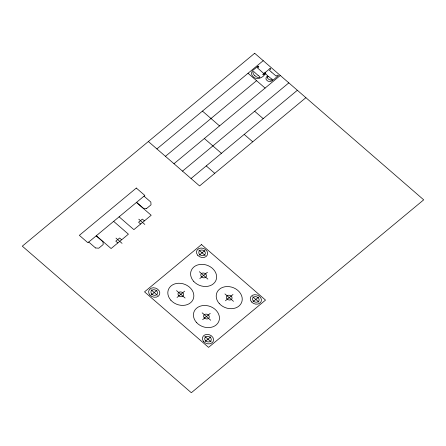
<?xml version="1.0" encoding="UTF-8"?>
<svg xmlns="http://www.w3.org/2000/svg" width="446" height="446" viewBox="0 0 446 446"><rect width="100%" height="100%" fill="white"/><g stroke="black" fill="none" stroke-linecap="round" stroke-linejoin="round"><path stroke-width="0.67" d="M258.736 66.766L258.697 66.225L258.078 66.231A2.531 2.046 20.2 0 0 257.604 66.532M257.598 66.526L253.099 70.15A6.813 5.503 20.2 0 0 251.589 73.044L251.711 74.315A5.04 4.075 20.2 0 0 252.386 75.764C255.38 80.47 261.925 78.624 264.69 74.616A3.39 2.743 20.2 0 0 264.818 74.46L265.481 73.662A8.507 6.874 20.2 0 0 265.827 73.222L265.604 72.364A0.803 0.647 20.2 0 0 265.286 72.481L264.812 72.888A3.624 2.927 20.2 0 1 264.372 73.345M264.378 73.35L263.586 73.367L257.454 67.87A0.675 0.546 20.2 0 1 257.593 67.664L258.089 67.24M156.897 148.919L263.212 60.667M165.433 156.323L256.561 80.676M267.327 76.127L267.751 75.77L265.526 73.841L264.746 73.98A4.705 3.802 20.2 0 1 264.484 74.175L264.205 74.359A5.424 4.382 20.2 0 0 263.881 74.594A6.707 5.419 20.2 0 0 263.67 74.711L263.58 74.761A4.181 3.378 20.2 0 1 263.435 74.844L262.666 74.549L268.559 69.777A7.71 6.227 20.2 0 0 268.687 69.637L269.161 69.091A10.559 8.53 20.2 0 1 269.813 68.45C270.995 67.407 270.839 69.693 269.78 69.905A1.834 1.483 20.2 0 0 269.468 70.256L270.683 71.499A7.755 6.266 20.2 0 0 271.252 71.945L271.307 71.99M173.968 163.727L280.289 75.469M182.509 171.13L288.824 82.872M146.639 208.466L151.021 204.825L150.848 202.088L144.013 196.151M191.044 178.534L297.359 90.276M305.895 97.68L199.579 185.932L148.362 141.516M151.367 294.884L157.064 290.156M199.211 255.162L204.904 250.435M177.034 297.482L184.627 291.177M199.814 278.572L207.407 272.266M202.64 319.687L210.239 313.387M225.425 300.777L233.018 294.472M205.149 341.519L210.841 336.791M252.988 301.803L258.686 297.075M258.674 66.861L258.686 66.85A4.9 3.958 20.2 0 1 258.083 67.234M272.16 80.681L274.541 78.903A3.384 2.737 20.2 0 0 274.664 78.808L274.781 78.708A8.73 7.052 20.2 0 0 275.433 78.072L277.139 76.651A8.73 7.052 20.2 0 0 277.908 76.11C279.341 74.722 276.832 75.067 276.28 76.015A0.708 0.569 20.2 0 1 275.951 75.965L271.603 72.207A4.181 3.378 20.2 0 0 271.419 72.074M146.628 208.472L143.417 208.254L136.571 202.328M95.578 247.97L98.783 248.188L103.177 244.542L103.004 241.804L96.174 235.867M270.187 79.968L271.068 80.079A1.561 1.26 20.2 0 0 271.759 79.873L271.926 79.75A0.914 0.741 20.2 0 0 272.127 79.505M271.999 79.182L271.659 78.931A5.012 4.053 20.2 0 1 271.224 78.602A5.698 4.599 20.2 0 1 270.499 78.061L270.415 77.989A4.265 3.445 20.2 0 0 269.741 77.487L268.475 76.394M248.026 73.272L265.097 88.079M254.649 111.244L263.185 118.642M244.202 134.402L252.737 141.806M202.462 111.099L219.532 125.9M204.346 138.511L221.422 153.318M206.23 165.923L214.766 173.327M198.855 250.022L205.26 255.575M252.637 296.662L259.037 302.215M136.42 202.456L151.188 215.262L133.872 229.634L119.104 216.828M144.432 220.876L142.38 219.097L138.583 222.247L140.635 224.026M138.773 219.192L144.839 224.45M199.345 271.714L207.881 279.118M224.951 293.925L233.492 301.329M113.641 221.367L128.409 234.172L111.099 248.539L96.325 235.739M121.646 239.786L119.6 238.008L115.804 241.163L117.85 242.936M115.993 238.103L122.053 243.36M176.56 290.63L185.096 298.028M202.172 312.836L210.707 320.239M151.016 289.744L157.416 295.297M204.792 336.379L211.198 341.931M88.732 242.044L95.561 247.97M254.906 75.703A7.537 6.093 20.2 0 0 257.47 77.37L258.998 77.626A1.784 1.438 20.2 0 0 259.678 77.42L259.962 77.102L259.516 76.467A11.061 8.937 20.2 0 0 259.065 76.093L258.507 75.664A12.399 10.018 20.2 0 1 258.017 75.257M254.878 75.725A7.03 5.681 20.2 0 1 253.295 73.685A5.686 4.594 20.2 0 1 253.06 73.2L252.932 72.012A1.433 1.154 20.2 0 1 253.161 71.65L254.008 71.8L257.108 74.554A11.445 9.249 20.2 0 0 258.017 75.263M272.188 80.704A4.488 3.624 20.2 0 1 269.674 81.506L268.587 81.339A3.328 2.687 20.2 0 1 267.449 80.815L266.401 79.817A2.76 2.23 20.2 0 1 266.022 78.953L265.994 78.15A5.608 4.532 20.2 0 1 267.344 76.138M270.192 79.945A3.178 2.57 20.2 0 1 267.572 77.866M272.038 79.165A0.686 0.552 20.2 0 1 272.132 79.477M268.464 76.383A2.013 1.628 20.2 0 0 268.046 76.651L267.985 76.695A1.778 1.438 20.2 0 0 267.55 77.872M254.677 53.264L22.3 246.164L191.323 392.736L423.7 199.836L254.677 53.264M136.314 188.056L79.36 235.337L87.895 242.741L144.85 195.46L136.314 188.056M201.492 244.575L144.537 291.857L208.561 347.378L265.515 300.097L201.492 244.575M193.625 281.292A13.302 10.749 20.2 0 0 215.847 280.618A13.302 10.749 20.2 0 0 201.363 264.339A13.302 10.749 20.2 0 0 193.625 281.292M219.237 303.503A13.302 10.749 20.2 0 0 241.459 302.828A13.302 10.749 20.2 0 0 226.975 286.549A13.302 10.749 20.2 0 0 219.237 303.503M149.923 295.046A5.72 4.622 20.2 0 0 159.478 294.756A5.72 4.622 20.2 0 0 153.246 287.754A5.72 4.622 20.2 0 0 149.923 295.046M199.518 254.298A3.384 2.737 20.2 0 0 205.171 254.125A3.384 2.737 20.2 0 0 201.486 249.983A3.384 2.737 20.2 0 0 199.518 254.298M197.762 255.329A5.72 4.622 20.2 0 0 207.318 255.034A5.72 4.622 20.2 0 0 201.09 248.037A5.72 4.622 20.2 0 0 197.762 255.329M178.64 295.62A2.916 2.358 20.2 0 0 183.512 295.469A2.916 2.358 20.2 0 0 180.335 291.901A2.916 2.358 20.2 0 0 178.64 295.62M201.425 276.704A2.916 2.358 20.2 0 0 206.297 276.559A2.916 2.358 20.2 0 0 203.12 272.985A2.916 2.358 20.2 0 0 201.425 276.704M170.846 300.208A13.302 10.749 20.2 0 0 193.062 299.528A13.302 10.749 20.2 0 0 178.584 283.255A13.302 10.749 20.2 0 0 170.846 300.208M253.295 300.933A3.384 2.737 20.2 0 0 258.953 300.76A3.384 2.737 20.2 0 0 255.263 296.618A3.384 2.737 20.2 0 0 253.295 300.933M203.705 341.686A5.72 4.622 20.2 0 0 213.255 341.391A5.72 4.622 20.2 0 0 207.028 334.394A5.72 4.622 20.2 0 0 203.705 341.686M151.673 294.014A3.384 2.737 20.2 0 0 157.326 293.842A3.384 2.737 20.2 0 0 153.641 289.699A3.384 2.737 20.2 0 0 151.673 294.014M205.455 340.649A3.384 2.737 20.2 0 0 211.109 340.476A3.384 2.737 20.2 0 0 207.423 336.334A3.384 2.737 20.2 0 0 205.455 340.649M196.452 322.413A13.302 10.749 20.2 0 0 218.674 321.739A13.302 10.749 20.2 0 0 204.19 305.46A13.302 10.749 20.2 0 0 196.452 322.413M204.251 317.825A2.916 2.358 20.2 0 0 209.124 317.68A2.916 2.358 20.2 0 0 205.946 314.107A2.916 2.358 20.2 0 0 204.251 317.825M227.031 298.915A2.916 2.358 20.2 0 0 231.903 298.764A2.916 2.358 20.2 0 0 228.731 295.196A2.916 2.358 20.2 0 0 227.031 298.915M251.544 301.964A5.72 4.622 20.2 0 0 261.1 301.669A5.72 4.622 20.2 0 0 254.867 294.672A5.72 4.622 20.2 0 0 251.544 301.964"/></g></svg>
